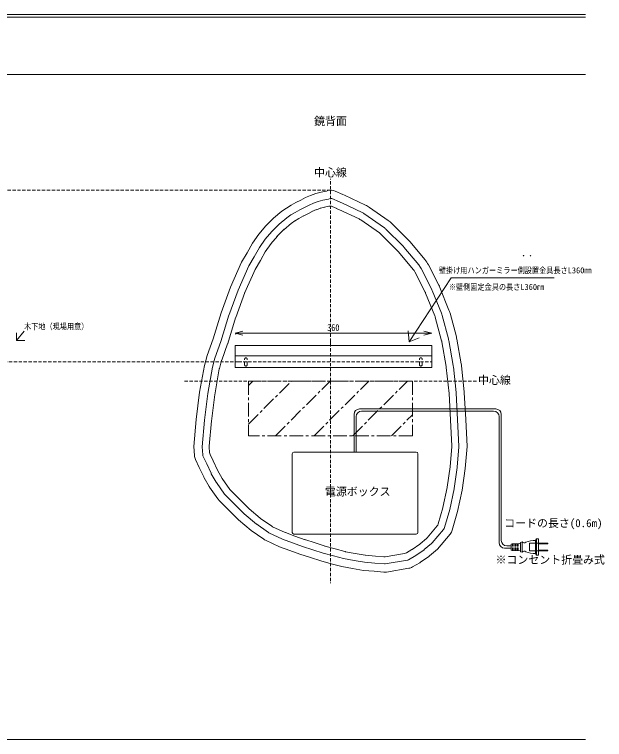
# Model space of a CAD drawing. Units: millimetres, scale not verified. Extents: x -1002 to 1037, y -687 to 676.
# Drawn here: x -43 to 1037, y -687 to 640 of the extents above; entities that cross this region are included whole.
import ezdxf
from ezdxf.enums import TextEntityAlignment as Align

# ---------------------------------------------------------------- set-up
doc = ezdxf.new("R2010")
doc.units = ezdxf.units.MM
doc.header["$LTSCALE"] = 5
doc.linetypes.add('CHAIN1', pattern=[8, 5, -1, 1, -1])
doc.linetypes.add('DASHED1', pattern=[1.8, 1.2, -0.6])
doc.layers.add('F-0', color=7, linetype='Continuous', lineweight=15)
doc.styles.add('ＭＳ ゴシック', font='')
doc.styles.get('ＭＳ ゴシック').set_extended_font_data('MS Gothic')

msp = doc.modelspace()

# ---------------------------------------------------------------- linework, layer by layer
at = {"layer": 'F-0'}
for p, q in [((1002.034, 640.036), (-1002.086, 640.036)), ((1002.034, 635.036), (-1002.086, 635.036)), ((1002.034, 530.036), (-1002.086, 530.036)), ((530.408, 317.616), (527.813, 316.861)), ((544.088, 316.702), (558.014, 310.541)), ((560.642, 309.315), (558.014, 310.541)), ((599.365, 291.259), (560.642, 309.315)), ((538.019, 302.985), (551.945, 296.823)), ((554.303, 295.721), (551.675, 296.946)), ((501.193, 279.297), (509.554, 282.846)), ((508.921, 282.596), (517.333, 285.658)), ((516.252, 285.317), (524.899, 287.634)), ((532.357, 289.201), (524.237, 287.475)), ((538.482, 288.564), (546.685, 284.935)), ((548.809, 283.939), (546.181, 285.164)), ((550.254, 283.265), (548.809, 283.939)), ((587.532, 265.882), (550.254, 283.265)), ((640.704, 263.24), (606.913, 286.901)), ((469.197, 261.865), (477.29, 266.537)), ((477.29, 266.537), (485.61, 271.341)), ((632.1, 250.953), (598.309, 274.614)), ((449.617, 246.166), (463.934, 258.18)), ((463.035, 257.49), (470.153, 262.474)), ((624.644, 240.304), (590.853, 263.965)), ((678.099, 226.919), (647.38, 257.638)), ((437.237, 233.717), (450.453, 246.933)), ((667.492, 216.313), (636.774, 247.031)), ((425.99, 220.235), (438.003, 234.553)), ((658.3, 207.12), (627.581, 237.839)), ((415.96, 205.825), (426.68, 221.135)), ((696.629, 181.796), (669.555, 214.062)), ((708.12, 191.437), (681.046, 223.703)), ((686.671, 173.439), (659.597, 205.705)), ((887.793, 198.031), (888.278, 198.869)), ((887.793, 198.031), (889.263, 198.031)), ((888.278, 198.869), (888.778, 198.869)), ((888.778, 198.869), (889.263, 198.031)), ((900.978, 198.869), (900.493, 198.031)), ((901.963, 198.031), (900.493, 198.031)), ((901.478, 198.869), (900.978, 198.869)), ((901.963, 198.031), (901.478, 198.869)), ((378.103, 130.12), (397.907, 174.601)), ((720.125, 137.658), (701.003, 175.188)), ((733.49, 144.468), (714.368, 181.998)), ((708.542, 131.757), (689.42, 169.286)), ((755.93, 157.814), (944.683, 157.814)), ((738.158, 93.38), (721.391, 134.88)), ((752.066, 98.999), (735.299, 140.499)), ((361.862, 85.404), (378.443, 130.962)), ((726.105, 88.51), (709.338, 130.01)), ((765.588, 49.976), (754.003, 93.21)), ((361.696, 84.908), (347.22, 37.56)), ((738.542, 42.729), (726.957, 85.963)), ((751.099, 46.094), (739.514, 89.328)), ((-39.337, 43.134), (-39.337, 57.142)), ((360.544, 56.697), (375.032, 60.58)), ((360.544, 56.697), (720.544, 56.697)), ((360.544, 56.697), (375.032, 52.815)), ((720.544, 56.697), (706.055, 60.58)), ((720.544, 56.697), (706.055, 52.815)), ((535.295, 45.581), (535.295, 37.651)), ((679.171, 41.009), (697.499, 48.058)), ((746.957, -4.515), (738.957, 40.856)), ((759.76, -2.258), (751.76, 43.113)), ((774.532, 0.347), (766.532, 45.718)), ((347.041, 37.028), (336.147, 7.451)), ((360.544, 34.038), (360.544, 19.038)), ((360.544, 34.038), (720.544, 34.038)), ((720.544, 34.038), (720.544, 15.038)), ((360.544, -5.962), (360.544, 19.038)), ((720.544, 15.038), (360.544, 15.038)), ((720.544, -5.962), (720.544, 19.038)), ((335.883, 6.626), (331.901, -7.97)), ((331.7, -8.865), (323.389, -56)), ((360.544, -5.962), (720.544, -5.962)), ((752.16, -53.505), (747.171, -6.036)), ((765.089, -52.146), (760.1, -4.677)), ((780.007, -50.578), (775.018, -3.109)), ((767.699, -101.815), (765.109, -52.407)), ((780.089, -51.622), (782.678, -101.03)), ((323.49, -55.327), (317.476, -104.305)), ((754.717, -102.496), (752.127, -53.087)), ((578.295, -91.993), (578.295, -160.962)), ((837.823, -81.993), (588.295, -81.993)), ((833.823, -85.993), (592.295, -85.993)), ((847.823, -91.993), (847.823, -322.729)), ((313.449, -150.423), (317.524, -103.853)), ((582.295, -95.993), (582.295, -160.962)), ((757.194, -149.774), (754.717, -102.496)), ((770.224, -150.001), (767.699, -101.815)), ((785.295, -150.962), (782.678, -101.03)), ((843.823, -95.993), (843.823, -326.729)), ((313.436, -151.992), (314.131, -161.934)), ((754.002, -187.378), (757.17, -151.169)), ((766.923, -188.85), (770.2, -151.396)), ((301.851, -167.933), (308.737, -182.7)), ((315.043, -165.463), (320.519, -177.206)), ((465.295, -307.962), (465.295, -163.962)), ((692.295, -160.962), (468.295, -160.962)), ((695.295, -163.962), (695.295, -307.962)), ((288.257, -174.273), (295.143, -189.039)), ((316.728, -199.837), (308.737, -182.7)), ((328.51, -194.343), (320.519, -177.206)), ((303.226, -206.374), (295.143, -189.039)), ((328.389, -194.111), (337.298, -209.541)), ((753.943, -187.898), (748.699, -225.209)), ((761.509, -227.468), (766.864, -189.37)), ((313.158, -223.73), (304.032, -207.922)), ((317.131, -200.611), (326.04, -216.041)), ((351.049, -229.159), (337.032, -209.141)), ((329.016, -246.509), (314.096, -225.201)), ((326.508, -216.776), (341.303, -237.905)), ((352.169, -230.494), (365.629, -243.954)), ((740.813, -262.427), (748.578, -225.897)), ((761.388, -228.156), (753.362, -265.915)), ((331.257, -249.18), (345.83, -263.753)), ((385.669, -263.994), (365.629, -243.954)), ((406.751, -281.734), (386.312, -264.583)), ((740.644, -263.104), (732.211, -292.515)), ((743.946, -298.754), (753.362, -265.915)), ((758.072, -303.91), (767.926, -269.546)), ((421.769, -308.166), (398.628, -291.962)), ((407.443, -282.265), (427.936, -296.614)), ((413.165, -320.453), (390.024, -304.25)), ((429.445, -297.485), (452.118, -308.058)), ((730.259, -296.186), (711.876, -318.094)), ((721.104, -327.321), (741.994, -302.426)), ((452.924, -308.391), (470.158, -314.664)), ((692.295, -310.962), (468.295, -310.962)), ((470.158, -314.664), (488.706, -321.415)), ((754.167, -311.253), (731.189, -338.638)), ((416.185, -322.196), (441.788, -334.135)), ((488.277, -321.268), (507.049, -327.367)), ((507.049, -327.367), (525.697, -333.426)), ((698.448, -329.51), (684.784, -339.078)), ((710.644, -319.326), (699.141, -328.978)), ((719.871, -328.554), (706.895, -339.442)), ((865.595, -334.729), (865.595, -330.644)), ((867.509, -328.646), (882.115, -328.02)), ((868.095, -328.621), (868.095, -332.978)), ((869.595, -332.978), (869.595, -328.557)), ((872.595, -328.428), (872.595, -332.979)), ((874.095, -332.979), (874.095, -328.364)), ((877.095, -328.235), (877.095, -332.979)), ((878.595, -332.979), (878.595, -328.171)), ((883.095, -326.178), (886.095, -325.178)), ((883.095, -334.729), (883.095, -326.178)), ((886.096, -325.178), (886.096, -334.729)), ((916.096, -327.643), (899.677, -327.643)), ((899.677, -327.643), (899.677, -341.814)), ((912.096, -319.728), (910.58, -322.728)), ((910.58, -322.728), (910.58, -334.729)), ((912.096, -319.728), (916.096, -319.728)), ((912.096, -334.729), (912.096, -319.728)), ((916.096, -319.728), (916.096, -334.729)), ((916.096, -327.643), (932.259, -327.643)), ((932.259, -329.113), (916.096, -329.113)), ((932.259, -327.643), (933.096, -328.128)), ((932.259, -327.643), (932.259, -329.113)), ((933.096, -328.628), (932.259, -329.113)), ((933.096, -328.128), (933.096, -328.628)), ((525.044, -333.233), (543.983, -338.307)), ((561.699, -343.054), (543.983, -338.307)), ((562.551, -343.243), (580.613, -346.428)), ((684.048, -339.547), (674.061, -345.312)), ((706.549, -339.708), (691.596, -350.178)), ((716.537, -350.933), (731.189, -338.638)), ((853.823, -336.729), (865.595, -336.729)), ((857.823, -332.729), (865.595, -332.729)), ((865.595, -338.813), (865.595, -334.729)), ((882.115, -341.437), (867.509, -340.811)), ((868.095, -332.978), (869.595, -332.978)), ((868.095, -336.479), (869.595, -336.479)), ((868.095, -340.836), (868.095, -336.479)), ((869.595, -336.479), (869.595, -340.9)), ((872.595, -332.979), (874.095, -332.979)), ((872.595, -336.478), (874.095, -336.478)), ((872.595, -341.029), (872.595, -336.478)), ((874.095, -336.478), (874.095, -341.093)), ((877.095, -332.979), (878.595, -332.979)), ((877.095, -336.478), (878.595, -336.478)), ((877.095, -341.222), (877.095, -336.478)), ((878.595, -336.478), (878.595, -341.286)), ((883.095, -343.279), (883.095, -334.729)), ((886.095, -344.279), (883.095, -343.279)), ((886.096, -334.729), (886.096, -344.279)), ((916.096, -341.814), (899.677, -341.814)), ((910.58, -334.729), (910.58, -346.729)), ((912.096, -349.729), (912.096, -334.729)), ((916.096, -334.729), (916.096, -349.729)), ((932.259, -340.344), (916.096, -340.344)), ((916.096, -341.814), (932.259, -341.814)), ((933.096, -340.829), (932.259, -340.344)), ((932.259, -341.814), (932.259, -340.344)), ((932.259, -341.814), (933.096, -341.329)), ((933.096, -341.329), (933.096, -340.829)), ((598.676, -349.613), (580.613, -346.428)), ((599.541, -349.727), (617.812, -351.325)), ((632.859, -352.642), (617.812, -351.325)), ((635.412, -352.537), (670.743, -346.51)), ((691.228, -350.412), (677.768, -358.183)), ((715.152, -351.995), (700.2, -362.465)), ((912.096, -349.729), (910.58, -346.729)), ((916.096, -349.729), (912.096, -349.729)), ((635.312, -365.742), (676.109, -358.782)), ((698.728, -363.402), (685.268, -371.174)), ((632.728, -380.737), (615.371, -379.219)), ((637.835, -380.528), (678.631, -373.568)), ((-1002.086, -687.064), (1002.034, -687.064))]:
    msp.add_line(p, q, dxfattribs=at)
at = {"layer": 'F-0', "linetype": 'DASHED1'}
for p, q in [((535.295, -30.962), (535.295, 339.038)), ((535.295, 318.4), (-196.756, 318.4)), ((366.749, 4.038), (-196.756, 4.038)), ((366.749, 4.038), (720.544, 4.038)), ((378.044, -0.962), (378.044, 9.038)), ((383.044, -0.962), (383.044, 9.038)), ((698.044, -0.962), (698.044, 9.038)), ((703.044, -0.962), (703.044, 9.038)), ((535.295, -30.962), (265.295, -30.962)), ((535.295, -30.962), (535.295, -400.962)), ((535.295, -30.962), (805.295, -30.962))]:
    msp.add_line(p, q, dxfattribs=at)
at = {"layer": 'F-0', "linetype": 'CHAIN1'}
for p, q in [((385.295, -30.962), (385.295, -130.962)), ((685.295, -30.962), (385.295, -30.962)), ((385.295, -109.68), (464.013, -30.962)), ((385.295, -38.969), (393.302, -30.962)), ((434.724, -130.962), (534.724, -30.962)), ((505.434, -130.962), (605.434, -30.962)), ((576.145, -130.962), (676.145, -30.962)), ((685.295, -30.962), (685.295, -130.962)), ((646.856, -130.962), (685.295, -92.522)), ((685.295, -130.962), (385.295, -130.962))]:
    msp.add_line(p, q, dxfattribs=at)
at = {"layer": 'F-0'}
for points in [[(286.432, -167.215), (285.295, -150.962), (289.653, -101.152), (295.746, -51.525), (304.429, -2.284), (309.303, 15.584), (320.591, 46.23), (335.21, 94.046), (352.311, 141.03), (372.648, 186.708), (382.648, 204.028), (392.648, 221.349), (404.119, 237.732), (416.975, 253.053), (431.117, 267.195), (446.438, 280.05), (454.63, 285.786), (463.29, 290.786), (471.95, 295.786), (480.86, 300.326), (489.77, 304.866), (498.975, 308.773), (508.372, 312.194), (518.031, 314.782), (527.813, 316.861)], [(349.305, 88.915), (366.227, 135.408), (386.031, 179.888), (395.638, 196.528), (405.311, 213.281), (416.031, 228.592), (428.045, 242.909), (441.261, 256.125), (455.578, 268.139), (462.697, 273.123), (470.79, 277.796), (479.11, 282.599), (487.67, 286.961), (496.113, 291.263), (504.475, 294.812), (512.887, 297.874), (521.534, 300.191), (531.473, 302.304), (534.599, 303.213)], [(593.026, 277.664), (555.748, 295.047), (554.303, 295.721)], [(485.012, 271.016), (493.572, 275.378), (502.015, 279.68)], [(397.29, 173.388), (406.897, 190.028), (416.569, 206.781)], [(755.93, 157.814), (679.171, 41.009), (677.408, 61.099)], [(349.555, 89.66), (334.813, 41.442), (323.604, 11.009), (319.081, -5.568), (310.587, -53.743), (304.573, -102.72), (300.341, -151.093), (301.395, -166.169)], [(-25.478, 60.12), (-39.337, 43.134), (-24.111, 43.134)], [(785.295, -150.962), (781.809, -190.81), (776.242, -230.42), (767.926, -269.546)], [(341.863, -238.573), (356.436, -253.146), (377.186, -273.896), (399.666, -292.759)], [(390.024, -304.25), (367.043, -284.966), (345.83, -263.753)], [(422.524, -308.602), (447.534, -320.264), (465.712, -326.88)], [(465.712, -326.88), (484.26, -333.631), (503.032, -339.731), (521.68, -345.79), (540.619, -350.864), (559.305, -355.871), (578.356, -359.23), (597.407, -362.59), (616.679, -364.276), (634.036, -365.794)], [(615.371, -379.219), (595.447, -377.476), (575.751, -374.003), (556.055, -370.53), (536.737, -365.353), (517.418, -360.177), (498.397, -353.997), (479.376, -347.816), (460.582, -340.976), (441.788, -334.135)]]:
    msp.add_lwpolyline(points, dxfattribs=at)
for centre, radius, start, end in [((535.996, 298.413), 20, 66.13299, 106.22574), ((535.996, 298.413), 5, 66.13299, 106.22574), ((534.436, 279.42), 10, 66.13299, 102), ((578.234, 245.943), 50, 55, 65), ((578.234, 245.943), 22, 55, 65), ((578.234, 245.943), 35, 55, 65), ((612.025, 222.283), 50, 45, 55), ((612.025, 222.283), 22, 45, 55), ((612.025, 222.283), 35, 45, 55), ((642.744, 191.564), 50, 40, 45), ((642.744, 191.564), 35, 40, 45), ((642.744, 191.564), 22, 40, 45), ((669.818, 159.298), 50, 27, 40), ((669.818, 159.298), 22, 27, 40), ((669.818, 159.298), 35, 27, 40), ((688.94, 121.769), 35, 22, 27), ((688.94, 121.769), 50, 22, 27), ((688.94, 121.769), 22, 22, 27), ((705.707, 80.269), 35, 15, 22), ((705.707, 80.269), 50, 15, 22), ((705.707, 80.269), 22, 15, 22), ((371.259, 51.984), 10, 160, 163), ((717.291, 37.035), 22, 10, 15), ((717.291, 37.035), 35, 10, 15), ((717.291, 37.035), 50, 10, 15), ((337.657, 40.484), 10, 339.77995, 343), ((345.53, 3.995), 10, 159.77995, 164.74039), ((725.292, -8.336), 50, 6, 10), ((341.548, -10.602), 10, 164.74039, 170), ((725.292, -8.336), 22, 6, 10), ((725.292, -8.336), 35, 6, 10), ((760.116, -52.669), 20, 3, 6), ((588.295, -91.993), 10, 90, 180), ((592.295, -95.993), 10, 90, 180), ((833.823, -95.993), 10, 0, 90), ((837.823, -91.993), 10, 0, 90), ((323.411, -151.294), 10, 175, 184), ((747.208, -150.297), 10, 355, 3), ((760.238, -150.524), 10, 355, 3), ((306.383, -165.82), 20, 184, 205), ((306.383, -165.82), 5, 184, 205), ((324.106, -161.237), 10, 184, 205), ((468.295, -163.962), 3, 90, 180), ((692.295, -163.962), 3, 0, 90), ((744.04, -186.506), 10, 352, 355), ((756.961, -187.979), 10, 352, 355), ((321.352, -197.922), 20, 205, 210), ((325.791, -195.611), 10, 205, 210), ((330.479, -213.73), 20, 210, 215), ((330.479, -213.73), 20, 210, 215), ((334.7, -211.041), 10, 210, 215), ((738.796, -223.818), 10, 348, 352), ((345.399, -235.038), 5, 215, 225), ((359.24, -223.423), 10, 215, 225), ((751.607, -226.076), 10, 348, 352), ((751.607, -226.076), 10, 348, 352), ((345.399, -235.038), 20, 215, 225), ((392.74, -256.923), 10, 225, 230), ((731.032, -260.348), 10, 344, 348), ((413.179, -274.073), 10, 230, 235), ((433.671, -288.422), 10, 235, 245), ((722.598, -289.758), 10, 320, 344), ((722.598, -289.758), 10, 320, 344), ((734.333, -295.998), 10, 320, 344), ((734.333, -295.998), 10, 320, 344), ((738.847, -298.397), 20, 320, 344), ((424.637, -304.07), 5, 235, 245), ((424.637, -304.07), 5, 235, 245), ((456.344, -298.995), 10, 245, 250), ((468.295, -307.962), 3, 180, 270), ((692.295, -307.962), 3, 270, 0), ((704.216, -311.666), 10, 310, 320), ((424.637, -304.07), 20, 235, 245), ((424.637, -304.07), 20, 235, 245), ((692.713, -321.318), 10, 305, 310), ((713.443, -320.893), 10, 310, 320), ((853.823, -326.729), 10, 180, 270), ((857.823, -322.729), 10, 180, 270), ((867.595, -330.644), 2, 92.45402, 180), ((882.095, -327.02), 1, 271.12466, 0.56138), ((889.819, -322.856), 4.388, 211.95122, 312.26714), ((910.334, -370.104), 47.376, 89.70287, 111.76006), ((564.288, -333.395), 10, 255, 260), ((679.048, -330.886), 10, 300, 305), ((703.681, -335.612), 5, 305, 310), ((867.595, -338.813), 2, 180, 267.54598), ((882.095, -342.437), 1, 359.43862, 88.87534), ((889.819, -346.601), 4.388, 47.73286, 148.04878), ((910.334, -299.353), 47.376, 248.23994, 270.29713), ((600.412, -339.765), 10, 260, 265), ((633.73, -342.68), 10, 265, 279.68171), ((669.061, -336.652), 10, 279.68171, 300), ((675.268, -353.853), 5, 279.68171, 300), ((688.728, -346.082), 5, 300, 305), ((703.681, -335.612), 20, 305, 310), ((634.471, -360.813), 5, 265, 279.68171), ((675.268, -353.853), 20, 279.68171, 300), ((688.728, -346.082), 20, 300, 305), ((694.106, -354.524), 10, 300, 305), ((634.471, -360.813), 20, 265, 279.68171)]:
    msp.add_arc(centre, radius, start, end, dxfattribs=at)
at = {"layer": 'F-0', "linetype": 'DASHED1'}
for centre, start, end in [((380.544, 9.038), 90, 180), ((380.544, 9.038), 0, 90), ((700.544, 9.038), 90, 180), ((700.544, 9.038), 0, 90), ((380.544, -0.962), 180, 270), ((380.544, -0.962), 270, 0), ((700.544, -0.962), 180, 270), ((700.544, -0.962), 270, 0)]:
    msp.add_arc(centre, 2.5, start, end, dxfattribs=at)
at = {"layer": 'F-0', "color": 5, "lineweight": 13}
msp.add_arc((321.352, -197.922), 2, 205, 210, dxfattribs=at)

# ---------------------------------------------------------------- texts
at = {"layer": 'F-0', "style": 'ＭＳ ゴシック'}
for s, p in [('鏡背面', (505.295, 433.082)), ('中心線', (505.295, 339.038)), ('中心線', (805.295, -40.962)), ('電源ボックス', (525.158, -245.087)), ('コードの長さ(0.6m)', (853.135, -302.772)), ('※コンセント折畳み式', (837.321, -369.799))]:
    msp.add_text(s, height=14.66, dxfattribs=at).set_placement(p, align=Align.BOTTOM_LEFT)
at = {"layer": 'F-0', "style": 'ＭＳ ゴシック', "width": 0.85}
for s, height, p in [('壁掛け用ハンガーミラー側設置金具長さL360㎜', 11, (733.686, 162.894)), ('※壁側固定金具の長さL360㎜', 11, (751.775, 132.472)), ('木下地（現場用意）', 11, (-25.478, 60.12)), ('360', 12.83, (529.294, 56.697))]:
    msp.add_text(s, height=height, dxfattribs=at).set_placement(p, align=Align.BOTTOM_LEFT)

doc.saveas('drawing.dxf')
